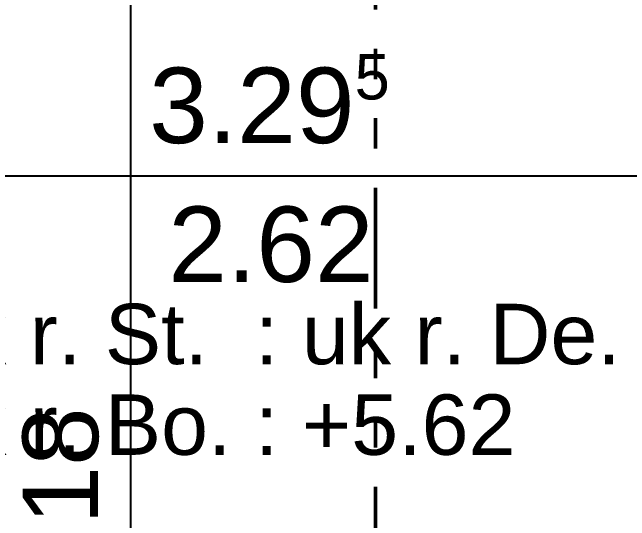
# Model space of a CAD drawing. Header units: centimetres. Extents: x 0.3 to 84.3, y 0.3 to 59.7.
# Drawn here: x 40.828 to 42.871, y 16.532 to 18.215 of the extents above; entities that cross this region are included whole.
import ezdxf

# ---------------------------------------------------------------- set-up
doc = ezdxf.new("R2010")
doc.units = ezdxf.units.CM
for name, pattern in [('AUSGEZOGEN', [0]), ('LINIE_23', [0.79, 0.4, -0.13, 0, -0.13, 0, -0.13]), ('PUNKT', [6.35, 0, -6.35]), ('RAND', [44.45, 12.7, -6.35, 12.7, -6.35, 0, -6.35])]:
    doc.linetypes.add(name, pattern=pattern)
for name, color, linetype, lineweight in [('Bauachsen grob', 7, 'RAND', 25), ('Text Koten', 7, 'AUSGEZOGEN', 50), ('Vorhangbrett', 7, 'AUSGEZOGEN', 25), ('Werkplan- Ausfuehrungsmasse', 7, 'AUSGEZOGEN', 25)]:
    doc.layers.add(name, color=color, linetype=linetype, lineweight=lineweight)
doc.styles.add('ARIAL', font='ARIAL.TTF')

msp = doc.modelspace()

# ---------------------------------------------------------------- linework, layer by layer
at = {"layer": 'Bauachsen grob', "color": 32, "linetype": 'LINIE_23', "lineweight": 50, "true_color": 0xc36e14}
msp.add_line((42.03, 1.394), (42.03, 57.974), dxfattribs=at)
at = {"layer": 'Vorhangbrett', "color": 191, "linetype": 'PUNKT', "lineweight": 25, "true_color": 0xbe96ea}
for p, q in [((32.33, 16.794), (46.91, 16.794)), ((32.17, 16.634), (46.91, 16.634))]:
    msp.add_line(p, q, dxfattribs=at)
at = {"layer": 'Werkplan- Ausfuehrungsmasse', "color": 7, "linetype": 'AUSGEZOGEN', "lineweight": 25}
msp.add_line((38.38, 17.674), (44.97, 17.674), dxfattribs=at)
msp.add_lwpolyline([(41.22, 16.474), (41.22, 18.7757), (41.22, 18.7757), (41.22, 28.294)], dxfattribs=at)

# ---------------------------------------------------------------- texts
at = {"layer": 'Text Koten', "color": 7, "linetype": 'AUSGEZOGEN', "lineweight": 35, "char_height": 0.2, "width": 0.1, "attachment_point": 7, "style": 'ARIAL'}
for s, insert in [('uk\\~r.\\~St.\\~\\~:\\~uk\\~r.\\~De.', (40.5133, 17.0473)), ('ok\\~r.\\~Bo.\\~:\\~+5.62', (40.5133, 16.7473))]:
    msp.add_mtext(s, dxfattribs=dict(at, insert=insert))
at = {"layer": 'Werkplan- Ausfuehrungsmasse', "color": 7, "linetype": 'AUSGEZOGEN', "lineweight": 50, "attachment_point": 7, "style": 'ARIAL'}
for s, insert, char_height, width in [('5', (41.9608, 17.9243), 0.15, 0.075), ('3.29', (41.2811, 17.7784), 0.25, 0.125), ('2.62', (41.3443, 17.3187), 0.25, 0.125)]:
    msp.add_mtext(s, dxfattribs=dict(at, insert=insert, char_height=char_height, width=width))
at = {"layer": 'Werkplan- Ausfuehrungsmasse', "color": 7, "linetype": 'AUSGEZOGEN', "lineweight": 50, "insert": (41.1157, 16.519), "char_height": 0.25, "width": 0.125, "attachment_point": 7, "rotation": 90, "style": 'ARIAL'}
msp.add_mtext('18', dxfattribs=at)

doc.saveas('drawing.dxf')
